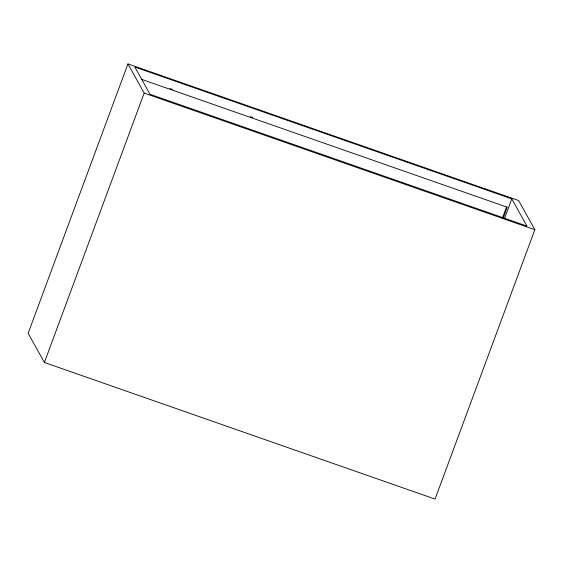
<?xml version="1.0" encoding="UTF-8"?>
<svg xmlns="http://www.w3.org/2000/svg" width="563" height="563" viewBox="0 0 563 563"><rect width="100%" height="100%" fill="white"/><g stroke="black" fill="none" stroke-linecap="round" stroke-linejoin="round"><path stroke-width="0.84" d="M127.935 63.915L28.15 333.296L44.393 362.473L435.065 499.085L534.85 229.704L518.607 200.527L127.935 63.915L144.177 93.099L534.85 229.704M44.393 362.473L144.177 93.099M502.492 217.867L506.461 207.156M503.287 217.909L507.249 207.205L141.334 79.256M504.462 218.613L511.788 198.838L134.831 67.032L149.997 94.281L526.954 226.087L511.788 198.838M169.892 88.539L172.377 89.411M250.373 116.682L252.864 117.554"/></g></svg>
